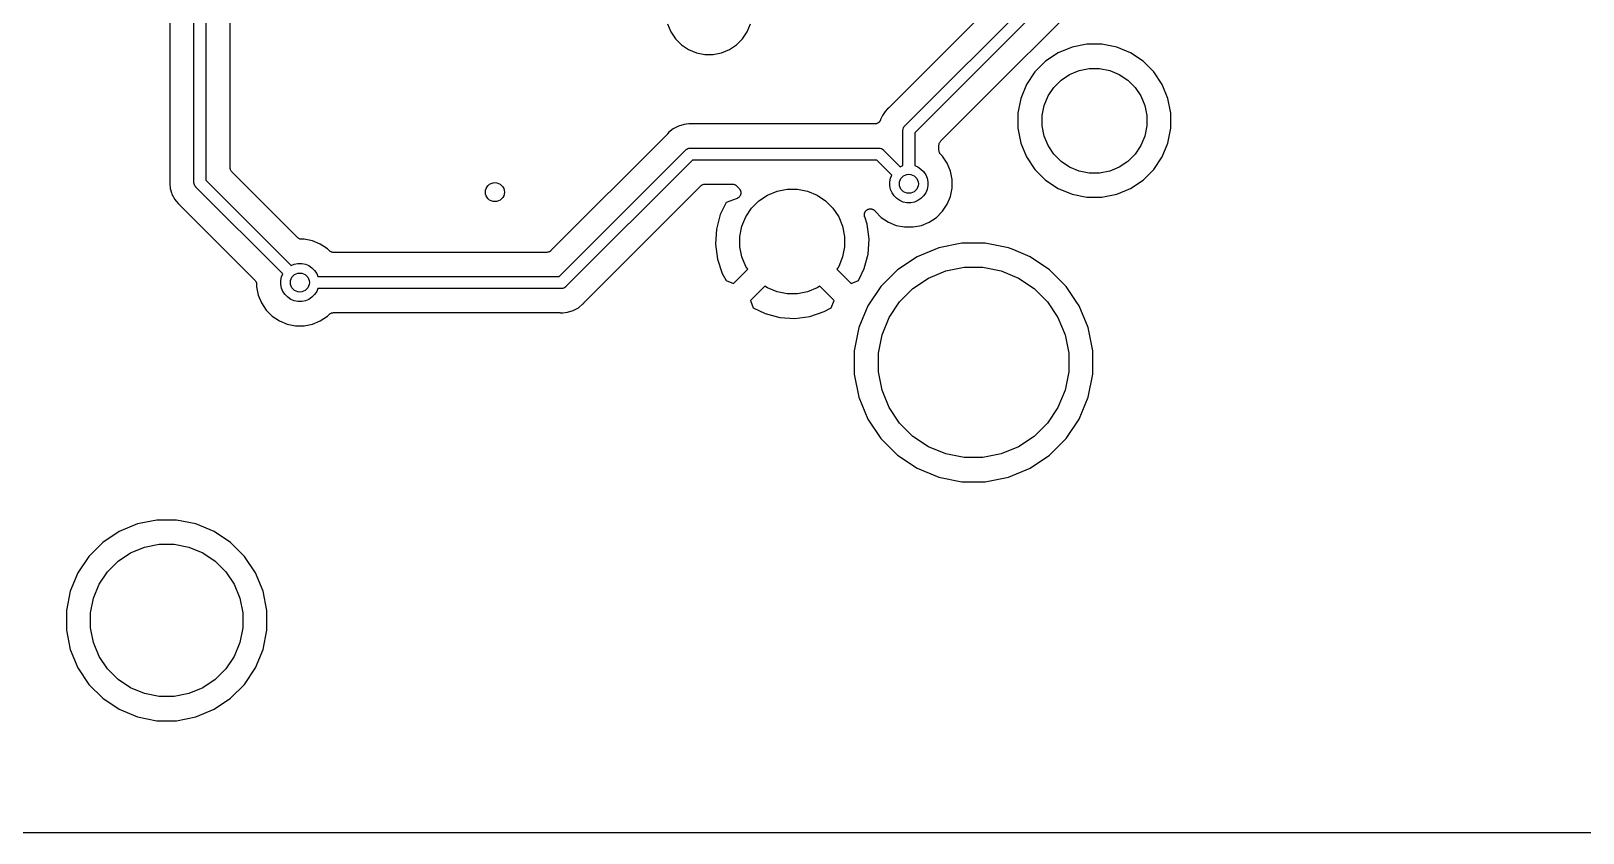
# Model space of a CAD drawing. Extents: x 2.11 to 6.2, y -3.7 to -2.09.
# Drawn here: x 4.258 to 5.542, y -3.699 to -3.036 of the extents above; entities that cross this region are included whole.
import ezdxf

# ---------------------------------------------------------------- set-up
doc = ezdxf.new("R2010")
doc.units = 0
doc.header["$MEASUREMENT"] = 0
doc.layers.add('BLACK', color=7, linetype='CONTINUOUS')

msp = doc.modelspace()

# ---------------------------------------------------------------- linework, layer by layer
at = {"layer": 'BLACK', "linetype": 'CONTINUOUS'}
for p, q in [((4.39272, -3.16118), (4.39272, -2.71579)), ((4.40256, -2.71579), (4.40256, -3.15938)), ((4.37272, -2.72849), (4.37272, -3.15995)), ((4.42256, -3.14902), (4.42256, -2.72849)), ((5.12873, -2.93839), (4.96767, -3.09945)), ((4.98094, -3.11446), (5.1502, -2.94521)), ((5.15843, -2.95089), (4.98917, -3.12015)), ((5.03763, -3.09997), (5.1717, -2.96591)), ((4.78452, -3.03011), (4.78722, -3.03662)), ((4.85058, -3.03662), (4.85327, -3.03011)), ((4.78722, -3.03662), (4.79113, -3.04247)), ((4.79113, -3.04247), (4.79611, -3.04745)), ((4.84169, -3.04745), (4.84666, -3.04247)), ((4.84666, -3.04247), (4.85058, -3.03662)), ((4.79611, -3.04745), (4.80196, -3.05136)), ((4.80196, -3.05136), (4.80847, -3.05406)), ((4.80847, -3.05406), (4.81538, -3.05543)), ((4.81538, -3.05543), (4.82242, -3.05543)), ((4.82242, -3.05543), (4.82932, -3.05406)), ((4.82932, -3.05406), (4.83583, -3.05136)), ((4.83583, -3.05136), (4.84169, -3.04745)), ((5.10781, -3.05413), (5.09744, -3.06106)), ((5.11933, -3.04936), (5.10781, -3.05413)), ((5.13156, -3.04693), (5.11933, -3.04936)), ((5.14403, -3.04693), (5.13156, -3.04693)), ((5.15626, -3.04936), (5.14403, -3.04693)), ((5.16778, -3.05413), (5.15626, -3.04936)), ((5.17815, -3.06106), (5.16778, -3.05413)), ((5.09744, -3.06106), (5.08862, -3.06988)), ((5.11728, -3.07186), (5.12516, -3.06859)), ((5.12516, -3.06859), (5.13353, -3.06693)), ((5.13353, -3.06693), (5.14206, -3.06693)), ((5.14206, -3.06693), (5.15043, -3.06859)), ((5.15043, -3.06859), (5.15831, -3.07186)), ((5.18697, -3.06988), (5.17815, -3.06106)), ((5.08169, -3.08025), (5.07692, -3.09177)), ((5.08862, -3.06988), (5.08169, -3.08025)), ((5.10416, -3.08263), (5.11019, -3.0766)), ((5.11019, -3.0766), (5.11728, -3.07186)), ((5.15831, -3.07186), (5.1654, -3.0766)), ((5.1654, -3.0766), (5.17143, -3.08263)), ((5.1939, -3.08025), (5.18697, -3.06988)), ((5.19867, -3.09177), (5.1939, -3.08025)), ((5.07692, -3.09177), (5.07449, -3.104)), ((5.09615, -3.0976), (5.09942, -3.08972)), ((5.09942, -3.08972), (5.10416, -3.08263)), ((5.17143, -3.08263), (5.17617, -3.08972)), ((5.17617, -3.08972), (5.17944, -3.0976)), ((5.2011, -3.104), (5.19867, -3.09177)), ((4.96254, -3.10587), (4.96112, -3.10853)), ((4.96343, -3.1042), (4.96254, -3.10587)), ((4.96254, -3.10587), (4.96254, -3.10587)), ((4.96469, -3.10267), (4.96343, -3.1042)), ((4.96654, -3.1004), (4.96469, -3.10267)), ((4.96469, -3.10267), (4.96469, -3.10267)), ((4.96731, -3.09978), (4.96654, -3.1004)), ((4.96745, -3.09963), (4.96731, -3.09978)), ((4.96762, -3.0995), (4.96745, -3.09963)), ((4.96767, -3.09945), (4.96762, -3.0995)), ((5.01064, -3.12697), (5.03763, -3.09997)), ((5.03763, -3.09997), (5.03763, -3.09997)), ((5.07449, -3.104), (5.07449, -3.11647)), ((5.09449, -3.10597), (5.09615, -3.0976)), ((5.09449, -3.1145), (5.09449, -3.10597)), ((5.17944, -3.0976), (5.1811, -3.10597)), ((5.1811, -3.10597), (5.1811, -3.1145)), ((5.2011, -3.11647), (5.2011, -3.104)), ((4.78544, -3.12009), (4.78482, -3.12085)), ((4.78924, -3.11697), (4.78544, -3.12009)), ((4.79357, -3.11466), (4.78924, -3.11697)), ((4.79826, -3.11323), (4.79357, -3.11466)), ((4.80217, -3.11285), (4.79826, -3.11323)), ((4.80315, -3.11275), (4.80217, -3.11285)), ((4.80413, -3.11285), (4.80315, -3.11275)), ((4.80434, -3.11285), (4.80413, -3.11285)), ((4.80455, -3.11287), (4.80434, -3.11285)), ((4.80462, -3.11287), (4.80455, -3.11287)), ((4.95609, -3.11287), (4.80462, -3.11287)), ((4.95631, -3.11285), (4.95609, -3.11287)), ((4.95654, -3.11285), (4.95631, -3.11285)), ((4.9568, -3.1128), (4.95654, -3.11285)), ((4.95706, -3.11278), (4.9568, -3.1128)), ((4.95727, -3.11271), (4.95706, -3.11278)), ((4.95749, -3.11267), (4.95727, -3.11271)), ((4.95774, -3.11257), (4.95749, -3.11267)), ((4.95799, -3.1125), (4.95774, -3.11257)), ((4.95819, -3.11239), (4.95799, -3.1125)), ((4.9584, -3.11231), (4.95819, -3.11239)), ((4.95862, -3.11216), (4.9584, -3.11231)), ((4.95886, -3.11204), (4.95862, -3.11216)), ((4.95903, -3.1119), (4.95886, -3.11204)), ((4.95922, -3.11177), (4.95903, -3.1119)), ((4.95941, -3.11159), (4.95922, -3.11177)), ((4.95961, -3.11142), (4.95941, -3.11159)), ((4.95976, -3.11125), (4.95961, -3.11142)), ((4.95992, -3.11109), (4.95976, -3.11125)), ((4.96007, -3.11087), (4.95992, -3.11109)), ((4.96023, -3.11067), (4.96007, -3.11087)), ((4.96034, -3.11047), (4.96023, -3.11067)), ((4.96047, -3.11029), (4.96034, -3.11047)), ((4.96057, -3.11004), (4.96047, -3.11029)), ((4.9607, -3.10981), (4.96057, -3.11004)), ((4.96076, -3.1096), (4.9607, -3.10981)), ((4.96085, -3.10939), (4.96076, -3.1096)), ((4.96087, -3.10933), (4.96085, -3.10939)), ((4.96112, -3.10853), (4.96087, -3.10933)), ((4.97931, -3.11811), (4.97933, -3.11787)), ((4.97933, -3.11835), (4.97931, -3.11811)), ((4.97933, -3.11787), (4.9794, -3.11715)), ((4.97933, -3.11787), (4.97933, -3.11787)), ((4.97933, -3.14739), (4.97933, -3.11835)), ((4.9794, -3.11715), (4.97968, -3.11622)), ((4.97968, -3.11622), (4.98014, -3.11536)), ((4.98014, -3.11536), (4.98076, -3.11461)), ((4.98076, -3.11461), (4.98094, -3.11446)), ((4.98917, -3.12015), (4.98917, -3.14739)), ((5.07449, -3.11647), (5.07692, -3.1287)), ((5.09615, -3.12287), (5.09449, -3.1145)), ((5.1811, -3.1145), (5.17944, -3.12287)), ((5.19867, -3.1287), (5.2011, -3.11647)), ((4.78449, -3.12121), (4.68799, -3.21771)), ((4.78462, -3.12105), (4.78449, -3.12121)), ((4.78477, -3.1209), (4.78462, -3.12105)), ((4.78482, -3.12085), (4.78477, -3.1209)), ((4.8004, -3.13368), (4.80126, -3.13323)), ((4.80126, -3.13323), (4.80218, -3.13295)), ((4.80218, -3.13295), (4.80291, -3.13287)), ((4.80291, -3.13287), (4.80315, -3.13285)), ((4.80291, -3.13287), (4.80291, -3.13287)), ((4.80315, -3.13285), (4.80339, -3.13287)), ((4.80339, -3.13287), (4.9594, -3.13287)), ((4.9594, -3.13287), (4.95965, -3.13285)), ((4.95965, -3.13285), (4.95989, -3.13287)), ((4.95989, -3.13287), (4.95989, -3.13287)), ((4.95989, -3.13287), (4.96061, -3.13295)), ((4.96061, -3.13295), (4.96154, -3.13323)), ((4.96154, -3.13323), (4.96239, -3.13368)), ((5.00917, -3.13043), (5.00923, -3.12997)), ((5.00917, -3.13049), (5.00917, -3.13043)), ((5.00917, -3.1305), (5.00917, -3.13049)), ((5.00917, -3.13049), (5.00917, -3.13049)), ((5.00917, -3.13049), (5.00917, -3.13049)), ((5.00917, -3.1347), (5.00917, -3.1305)), ((5.00923, -3.12997), (5.00927, -3.12952)), ((5.00927, -3.12952), (5.00928, -3.12949)), ((5.00928, -3.12946), (5.00942, -3.12902)), ((5.00928, -3.12949), (5.00928, -3.12946)), ((5.00942, -3.12902), (5.00956, -3.12858)), ((5.00956, -3.12858), (5.00957, -3.12856)), ((5.00957, -3.12856), (5.00958, -3.12853)), ((5.00958, -3.12853), (5.0098, -3.12813)), ((5.0098, -3.12813), (5.01002, -3.12772)), ((5.01002, -3.12772), (5.01004, -3.1277)), ((5.01004, -3.1277), (5.01005, -3.12768)), ((5.01005, -3.12768), (5.01034, -3.12733)), ((5.01034, -3.12733), (5.01064, -3.12697)), ((5.07692, -3.1287), (5.08169, -3.14022)), ((5.09942, -3.13075), (5.09615, -3.12287)), ((5.10416, -3.13784), (5.09942, -3.13075)), ((5.17617, -3.13075), (5.17143, -3.13784)), ((5.17944, -3.12287), (5.17617, -3.13075)), ((5.1939, -3.14022), (5.19867, -3.1287)), ((4.69481, -3.23917), (4.7995, -3.13449)), ((4.80519, -3.14272), (4.7005, -3.2474)), ((4.7995, -3.13449), (4.79965, -3.1343)), ((4.79965, -3.1343), (4.79984, -3.13414)), ((4.79984, -3.13414), (4.8004, -3.13368)), ((4.79984, -3.13414), (4.79984, -3.13414)), ((4.95761, -3.14272), (4.80519, -3.14272)), ((4.97016, -3.15527), (4.95761, -3.14272)), ((4.96239, -3.13368), (4.96314, -3.1343)), ((4.96314, -3.1343), (4.9633, -3.13449)), ((4.9633, -3.13449), (4.97712, -3.14831)), ((5.00922, -3.13516), (5.00917, -3.1347)), ((5.00926, -3.13562), (5.00922, -3.13516)), ((5.00927, -3.13564), (5.00926, -3.13562)), ((5.00927, -3.13567), (5.00927, -3.13564)), ((5.0094, -3.13611), (5.00927, -3.13567)), ((5.00953, -3.13655), (5.0094, -3.13611)), ((5.00954, -3.13658), (5.00953, -3.13655)), ((5.00955, -3.1366), (5.00954, -3.13658)), ((5.00977, -3.13701), (5.00955, -3.1366)), ((5.00998, -3.13742), (5.00977, -3.13701)), ((5.01, -3.13744), (5.00998, -3.13742)), ((5.01001, -3.13746), (5.01, -3.13744)), ((5.0103, -3.13782), (5.01001, -3.13746)), ((5.01059, -3.13818), (5.0103, -3.13782)), ((5.01062, -3.13822), (5.01059, -3.13818)), ((5.01063, -3.13822), (5.01062, -3.13822)), ((5.01064, -3.13823), (5.01063, -3.13822)), ((5.01063, -3.13822), (5.01063, -3.13822)), ((5.01202, -3.13961), (5.01064, -3.13823)), ((5.01593, -3.14547), (5.01202, -3.13961)), ((5.01863, -3.15197), (5.01593, -3.14547)), ((5.08169, -3.14022), (5.08862, -3.15059)), ((5.11019, -3.14387), (5.10416, -3.13784)), ((5.11728, -3.14861), (5.11019, -3.14387)), ((5.1654, -3.14387), (5.15831, -3.14861)), ((5.17143, -3.13784), (5.1654, -3.14387)), ((5.18697, -3.15059), (5.1939, -3.14022)), ((4.4226, -3.14948), (4.42256, -3.14902)), ((4.42264, -3.14994), (4.4226, -3.14948)), ((4.42265, -3.14997), (4.42264, -3.14994)), ((4.42265, -3.14999), (4.42265, -3.14997)), ((4.42279, -3.15044), (4.42265, -3.14999)), ((4.42292, -3.15088), (4.42279, -3.15044)), ((4.42293, -3.1509), (4.42292, -3.15088)), ((4.42294, -3.15093), (4.42293, -3.1509)), ((4.42315, -3.15134), (4.42294, -3.15093)), ((4.42337, -3.15175), (4.42315, -3.15134)), ((4.42338, -3.15177), (4.42337, -3.15175)), ((4.42339, -3.15179), (4.42338, -3.15177)), ((4.42369, -3.15215), (4.42339, -3.15179)), ((4.42397, -3.15251), (4.42369, -3.15215)), ((4.42401, -3.15255), (4.42397, -3.15251)), ((4.42402, -3.15256), (4.42401, -3.15255)), ((4.42401, -3.15255), (4.42401, -3.15255)), ((4.42401, -3.15255), (4.42401, -3.15255)), ((4.47835, -3.20688), (4.42402, -3.15256)), ((4.9685, -3.16085), (4.96911, -3.15781)), ((4.96911, -3.15781), (4.97016, -3.15527)), ((4.97712, -3.14831), (4.97933, -3.14739)), ((4.98917, -3.14739), (4.99171, -3.14845)), ((4.99171, -3.14845), (4.99429, -3.15017)), ((4.99429, -3.15017), (4.99648, -3.15236)), ((4.99648, -3.15236), (4.99821, -3.15494)), ((4.99821, -3.15494), (4.99939, -3.15781)), ((4.99939, -3.15781), (5, -3.16085)), ((5.02, -3.15888), (5.01863, -3.15197)), ((5.02, -3.16592), (5.02, -3.15888)), ((5.08862, -3.15059), (5.09744, -3.15941)), ((5.12516, -3.15188), (5.11728, -3.14861)), ((5.13353, -3.15354), (5.12516, -3.15188)), ((5.14206, -3.15354), (5.13353, -3.15354)), ((5.15043, -3.15188), (5.14206, -3.15354)), ((5.15831, -3.14861), (5.15043, -3.15188)), ((5.17837, -3.15919), (5.18697, -3.15059)), ((4.37269, -3.16044), (4.3726, -3.16142)), ((4.3726, -3.16142), (4.37269, -3.1624)), ((4.37272, -3.16002), (4.37269, -3.16023)), ((4.37269, -3.16023), (4.37269, -3.16044)), ((4.37269, -3.1624), (4.37269, -3.1624)), ((4.37269, -3.1624), (4.37308, -3.1663)), ((4.37272, -3.15995), (4.37272, -3.16002)), ((4.37308, -3.1663), (4.3742, -3.17)), ((4.3742, -3.17), (4.3742, -3.17)), ((4.3742, -3.17), (4.3745, -3.171)), ((4.3745, -3.171), (4.37682, -3.17533)), ((4.39269, -3.16142), (4.39272, -3.16118)), ((4.39272, -3.16166), (4.39269, -3.16142)), ((4.39279, -3.16238), (4.39272, -3.16166)), ((4.39272, -3.16166), (4.39272, -3.16166)), ((4.39307, -3.16331), (4.39279, -3.16238)), ((4.39353, -3.16416), (4.39307, -3.16331)), ((4.39414, -3.16491), (4.39353, -3.16416)), ((4.39433, -3.16507), (4.39414, -3.16491)), ((4.46622, -3.23696), (4.39433, -3.16507)), ((4.40256, -3.15938), (4.47318, -3.23)), ((4.72198, -3.25421), (4.81201, -3.16418)), ((4.81201, -3.16418), (4.81202, -3.16417)), ((4.81202, -3.16417), (4.81206, -3.16413)), ((4.81202, -3.16417), (4.81202, -3.16417)), ((4.81202, -3.16417), (4.81202, -3.16417)), ((4.81206, -3.16413), (4.81242, -3.16384)), ((4.81242, -3.16384), (4.81278, -3.16355)), ((4.81278, -3.16355), (4.8128, -3.16354)), ((4.8128, -3.16354), (4.81282, -3.16352)), ((4.81282, -3.16352), (4.81323, -3.16331)), ((4.81323, -3.16331), (4.81364, -3.16309)), ((4.81364, -3.16309), (4.81366, -3.16309)), ((4.81366, -3.16309), (4.81369, -3.16307)), ((4.81369, -3.16307), (4.81413, -3.16294)), ((4.81413, -3.16294), (4.81457, -3.16281)), ((4.81457, -3.16281), (4.8146, -3.16281)), ((4.8146, -3.16281), (4.81462, -3.1628)), ((4.81462, -3.1628), (4.81508, -3.16276)), ((4.81508, -3.16276), (4.81554, -3.16272)), ((4.81554, -3.16272), (4.8382, -3.16272)), ((4.8382, -3.16272), (4.83822, -3.16272)), ((4.83822, -3.16272), (4.83822, -3.16272)), ((4.83822, -3.16272), (4.83822, -3.16272)), ((4.83822, -3.16272), (4.83827, -3.16272)), ((4.83827, -3.16272), (4.83873, -3.16277)), ((4.83873, -3.16277), (4.83919, -3.16282)), ((4.83919, -3.16282), (4.83922, -3.16282)), ((4.83922, -3.16282), (4.83924, -3.16283)), ((4.83924, -3.16283), (4.83969, -3.16297)), ((4.83969, -3.16297), (4.84013, -3.1631)), ((4.84013, -3.1631), (4.84015, -3.16311)), ((4.84015, -3.16311), (4.84017, -3.16312)), ((4.84017, -3.16312), (4.84058, -3.16334)), ((4.84058, -3.16334), (4.84099, -3.16356)), ((4.84099, -3.16356), (4.84101, -3.16358)), ((4.84101, -3.16358), (4.84103, -3.16359)), ((4.84103, -3.16359), (4.84138, -3.16389)), ((4.84138, -3.16389), (4.84174, -3.16418)), ((4.84174, -3.16418), (4.84382, -3.16626)), ((4.84382, -3.16626), (4.84387, -3.16631)), ((4.84387, -3.16631), (4.84389, -3.16634)), ((4.84389, -3.16634), (4.84392, -3.16636)), ((4.84392, -3.16636), (4.8442, -3.16672)), ((4.8442, -3.16672), (4.84448, -3.16708)), ((4.84448, -3.16708), (4.8445, -3.16711)), ((4.8445, -3.16711), (4.84452, -3.16713)), ((4.84452, -3.16713), (4.84472, -3.16754)), ((4.84486, -3.17181), (4.84464, -3.17221)), ((4.84472, -3.16754), (4.84493, -3.16794)), ((4.84487, -3.17178), (4.84486, -3.17181)), ((4.84489, -3.17175), (4.84487, -3.17178)), ((4.84502, -3.17132), (4.84489, -3.17175)), ((4.84493, -3.16794), (4.84494, -3.16797)), ((4.84494, -3.16797), (4.84495, -3.168)), ((4.84495, -3.168), (4.84507, -3.16844)), ((4.84517, -3.17089), (4.84502, -3.17132)), ((4.84507, -3.16844), (4.8452, -3.16888)), ((4.84518, -3.17082), (4.84517, -3.17085)), ((4.84517, -3.17085), (4.84517, -3.17089)), ((4.84523, -3.17037), (4.84518, -3.17082)), ((4.8452, -3.16888), (4.8452, -3.16891)), ((4.8452, -3.16891), (4.84521, -3.16894)), ((4.84521, -3.16894), (4.84525, -3.1694)), ((4.84529, -3.16992), (4.84523, -3.17037)), ((4.84525, -3.1694), (4.84529, -3.16985)), ((4.84529, -3.16985), (4.84528, -3.16988)), ((4.84528, -3.16988), (4.84529, -3.16992)), ((4.86019, -3.1766), (4.86728, -3.17186)), ((4.86728, -3.17186), (4.87516, -3.16859)), ((4.87516, -3.16859), (4.88353, -3.16693)), ((4.88353, -3.16693), (4.89206, -3.16693)), ((4.89206, -3.16693), (4.90043, -3.16859)), ((4.90043, -3.16859), (4.90831, -3.17186)), ((4.90831, -3.17186), (4.9154, -3.1766)), ((4.9685, -3.16395), (4.9685, -3.16085)), ((4.96911, -3.167), (4.9685, -3.16395)), ((4.9703, -3.16986), (4.96911, -3.167)), ((4.97202, -3.17244), (4.9703, -3.16986)), ((4.99821, -3.16986), (4.99648, -3.17244)), ((4.99939, -3.167), (4.99821, -3.16986)), ((5, -3.16395), (4.99939, -3.167)), ((5, -3.16085), (5, -3.16395)), ((5.01863, -3.17283), (5.02, -3.16592)), ((5.09744, -3.15941), (5.10781, -3.16634)), ((5.10781, -3.16634), (5.11933, -3.17111)), ((5.11933, -3.17111), (5.13156, -3.17354)), ((5.14403, -3.17354), (5.15626, -3.17111)), ((5.15626, -3.17111), (5.16778, -3.16634)), ((5.16778, -3.16634), (5.17815, -3.15941)), ((5.17815, -3.15941), (5.17837, -3.15919)), ((5.17837, -3.15919), (5.17837, -3.15919)), ((4.37682, -3.17533), (4.37807, -3.17686)), ((4.37807, -3.17686), (4.37807, -3.17686)), ((4.37807, -3.17686), (4.37993, -3.17912)), ((4.37993, -3.17912), (4.38069, -3.17975)), ((4.38069, -3.17975), (4.38075, -3.17979)), ((4.38075, -3.17979), (4.38089, -3.17995)), ((4.38089, -3.17995), (4.38106, -3.18008)), ((4.38106, -3.18008), (4.4431, -3.24213)), ((4.83311, -3.17799), (4.82824, -3.18788)), ((4.84211, -3.17445), (4.83311, -3.17799)), ((4.84214, -3.17444), (4.84211, -3.17445)), ((4.84218, -3.17443), (4.84214, -3.17444)), ((4.84258, -3.17422), (4.84218, -3.17443)), ((4.84298, -3.17401), (4.84258, -3.17422)), ((4.84301, -3.17399), (4.84298, -3.17401)), ((4.84304, -3.17397), (4.84301, -3.17399)), ((4.84339, -3.17369), (4.84304, -3.17397)), ((4.84375, -3.17341), (4.84339, -3.17369)), ((4.84377, -3.17338), (4.84375, -3.17341)), ((4.8438, -3.17336), (4.84377, -3.17338)), ((4.84409, -3.17301), (4.8438, -3.17336)), ((4.84438, -3.17266), (4.84409, -3.17301)), ((4.8444, -3.17263), (4.84438, -3.17266)), ((4.84442, -3.17261), (4.8444, -3.17263)), ((4.84464, -3.17221), (4.84442, -3.17261)), ((4.84942, -3.18972), (4.85416, -3.18263)), ((4.85416, -3.18263), (4.86019, -3.1766)), ((4.9154, -3.1766), (4.92143, -3.18263)), ((4.92143, -3.18263), (4.92617, -3.18972)), ((4.9487, -3.18479), (4.94891, -3.18454)), ((4.94891, -3.18454), (4.94904, -3.18444)), ((4.94904, -3.18444), (4.94915, -3.18432)), ((4.94915, -3.18432), (4.94941, -3.18413)), ((4.94941, -3.18413), (4.94967, -3.18392)), ((4.94967, -3.18392), (4.94981, -3.18385)), ((4.94981, -3.18385), (4.94995, -3.18375)), ((4.94995, -3.18375), (4.95024, -3.18362)), ((4.95024, -3.18362), (4.95053, -3.18347)), ((4.95053, -3.18347), (4.95069, -3.18342)), ((4.95069, -3.18342), (4.95084, -3.18336)), ((4.95084, -3.18336), (4.95116, -3.18328)), ((4.95116, -3.18328), (4.95147, -3.18319)), ((4.95147, -3.18319), (4.95163, -3.18318)), ((4.95163, -3.18318), (4.95179, -3.18314)), ((4.95179, -3.18314), (4.95211, -3.18313)), ((4.95211, -3.18313), (4.95244, -3.1831)), ((4.95244, -3.1831), (4.9526, -3.18312)), ((4.9526, -3.18312), (4.95277, -3.18311)), ((4.95277, -3.18311), (4.95309, -3.18317)), ((4.95309, -3.18317), (4.95341, -3.1832)), ((4.95341, -3.1832), (4.95357, -3.18325)), ((4.95357, -3.18325), (4.95373, -3.18328)), ((4.95373, -3.18328), (4.95403, -3.18339)), ((4.95403, -3.18339), (4.95434, -3.18349)), ((4.95434, -3.18349), (4.95449, -3.18356)), ((4.95449, -3.18356), (4.95464, -3.18362)), ((4.95464, -3.18362), (4.95492, -3.18379)), ((4.95492, -3.18379), (4.9552, -3.18395)), ((4.9552, -3.18395), (4.95533, -3.18405)), ((4.95533, -3.18405), (4.95547, -3.18414)), ((4.95547, -3.18414), (4.9557, -3.18436)), ((4.9557, -3.18436), (4.95595, -3.18457)), ((4.95595, -3.18457), (4.95606, -3.1847)), ((4.95606, -3.1847), (4.95618, -3.18481)), ((4.97421, -3.17463), (4.97202, -3.17244)), ((4.97679, -3.17636), (4.97421, -3.17463)), ((4.97966, -3.17754), (4.97679, -3.17636)), ((4.9827, -3.17815), (4.97966, -3.17754)), ((4.9858, -3.17815), (4.9827, -3.17815)), ((4.98885, -3.17754), (4.9858, -3.17815)), ((4.99171, -3.17636), (4.98885, -3.17754)), ((4.99429, -3.17463), (4.99171, -3.17636)), ((4.99648, -3.17244), (4.99429, -3.17463)), ((5.01202, -3.18519), (5.01593, -3.17933)), ((5.01593, -3.17933), (5.01863, -3.17283)), ((5.13156, -3.17354), (5.14403, -3.17354)), ((4.82824, -3.18788), (4.82502, -3.19993)), ((4.84615, -3.1976), (4.84942, -3.18972)), ((4.92617, -3.18972), (4.92944, -3.1976)), ((4.94742, -3.18804), (4.94743, -3.18788)), ((4.94744, -3.18837), (4.94742, -3.18804)), ((4.94743, -3.18772), (4.94749, -3.1874)), ((4.94743, -3.18788), (4.94743, -3.18772)), ((4.94745, -3.18869), (4.94744, -3.18837)), ((4.94749, -3.18885), (4.94745, -3.18869)), ((4.94749, -3.1874), (4.94752, -3.18707)), ((4.9475, -3.18902), (4.94749, -3.18885)), ((4.94759, -3.18933), (4.9475, -3.18902)), ((4.94752, -3.18707), (4.94757, -3.18692)), ((4.94757, -3.18692), (4.9476, -3.18676)), ((4.94766, -3.18965), (4.94759, -3.18933)), ((4.9476, -3.18676), (4.94772, -3.18645)), ((4.94768, -3.18971), (4.94766, -3.18965)), ((4.94973, -3.19573), (4.94768, -3.18971)), ((4.94772, -3.18645), (4.94782, -3.18614)), ((4.94782, -3.18614), (4.94789, -3.186)), ((4.94789, -3.186), (4.94795, -3.18585)), ((4.94795, -3.18585), (4.94813, -3.18557)), ((4.94813, -3.18557), (4.94828, -3.18529)), ((4.94828, -3.18529), (4.94839, -3.18516)), ((4.94839, -3.18516), (4.94848, -3.18502)), ((4.94848, -3.18502), (4.9487, -3.18479)), ((4.95137, -3.2081), (4.94973, -3.19573)), ((4.95618, -3.18481), (4.95637, -3.18507)), ((4.95637, -3.18507), (4.95637, -3.18508)), ((4.95637, -3.18508), (4.96146, -3.19017)), ((4.96146, -3.19017), (4.96732, -3.19408)), ((4.96732, -3.19408), (4.97382, -3.19678)), ((4.97382, -3.19678), (4.98073, -3.19815)), ((4.98777, -3.19815), (4.99468, -3.19678)), ((4.99468, -3.19678), (5.00118, -3.19408)), ((5.00118, -3.19408), (5.00704, -3.19017)), ((5.00704, -3.19017), (5.01202, -3.18519)), ((4.4787, -3.20718), (4.47835, -3.20688)), ((4.47906, -3.20747), (4.4787, -3.20718)), ((4.47908, -3.20748), (4.47906, -3.20747)), ((4.4791, -3.2075), (4.47908, -3.20748)), ((4.47951, -3.20772), (4.4791, -3.2075)), ((4.47991, -3.20794), (4.47951, -3.20772)), ((4.47994, -3.20795), (4.47991, -3.20794)), ((4.47996, -3.20796), (4.47994, -3.20795)), ((4.4804, -3.2081), (4.47996, -3.20796)), ((4.48084, -3.20824), (4.4804, -3.2081)), ((4.48087, -3.20824), (4.48084, -3.20824)), ((4.48089, -3.20825), (4.48087, -3.20824)), ((4.48135, -3.20829), (4.48089, -3.20825)), ((4.48181, -3.20835), (4.48135, -3.20829)), ((4.48186, -3.20835), (4.48181, -3.20835)), ((4.48187, -3.20835), (4.48186, -3.20835)), ((4.48186, -3.20835), (4.48186, -3.20835)), ((4.48188, -3.20835), (4.48187, -3.20835)), ((4.48384, -3.20835), (4.48188, -3.20835)), ((4.49074, -3.20972), (4.48384, -3.20835)), ((4.49725, -3.21241), (4.49074, -3.20972)), ((4.82502, -3.19993), (4.82422, -3.21238)), ((4.84449, -3.20597), (4.84615, -3.1976)), ((4.84449, -3.2145), (4.84449, -3.20597)), ((4.92944, -3.1976), (4.9311, -3.20597)), ((4.9311, -3.20597), (4.9311, -3.2145)), ((4.95057, -3.22054), (4.95137, -3.2081)), ((4.98073, -3.19815), (4.98777, -3.19815)), ((4.5031, -3.21633), (4.49725, -3.21241)), ((4.50448, -3.21771), (4.5031, -3.21633)), ((4.50484, -3.218), (4.50448, -3.21771)), ((4.5052, -3.2183), (4.50484, -3.218)), ((4.50522, -3.21831), (4.5052, -3.2183)), ((4.50524, -3.21833), (4.50522, -3.21831)), ((4.50564, -3.21855), (4.50524, -3.21833)), ((4.50605, -3.21877), (4.50564, -3.21855)), ((4.50608, -3.21878), (4.50605, -3.21877)), ((4.5061, -3.21879), (4.50608, -3.21878)), ((4.50654, -3.21892), (4.5061, -3.21879)), ((4.50698, -3.21906), (4.50654, -3.21892)), ((4.50701, -3.21907), (4.50698, -3.21906)), ((4.50703, -3.21907), (4.50701, -3.21907)), ((4.50749, -3.21912), (4.50703, -3.21907)), ((4.50795, -3.21917), (4.50749, -3.21912)), ((4.508, -3.21917), (4.50795, -3.21917)), ((4.50802, -3.21917), (4.508, -3.21917)), ((4.508, -3.21917), (4.508, -3.21917)), ((4.508, -3.21917), (4.508, -3.21917)), ((4.68446, -3.21917), (4.50802, -3.21917)), ((4.68492, -3.21913), (4.68446, -3.21917)), ((4.68538, -3.21909), (4.68492, -3.21913)), ((4.6854, -3.21908), (4.68538, -3.21909)), ((4.68543, -3.21908), (4.6854, -3.21908)), ((4.68587, -3.21894), (4.68543, -3.21908)), ((4.68631, -3.21882), (4.68587, -3.21894)), ((4.68634, -3.2188), (4.68631, -3.21882)), ((4.68636, -3.2188), (4.68634, -3.2188)), ((4.68677, -3.21858), (4.68636, -3.2188)), ((4.68718, -3.21837), (4.68677, -3.21858)), ((4.6872, -3.21835), (4.68718, -3.21837)), ((4.68722, -3.21834), (4.6872, -3.21835)), ((4.68758, -3.21805), (4.68722, -3.21834)), ((4.68794, -3.21776), (4.68758, -3.21805)), ((4.68798, -3.21772), (4.68794, -3.21776)), ((4.68799, -3.21771), (4.68798, -3.21772)), ((4.68798, -3.21772), (4.68798, -3.21772)), ((4.68798, -3.21772), (4.68798, -3.21772)), ((4.82422, -3.21238), (4.82586, -3.22474)), ((4.84615, -3.22287), (4.84449, -3.2145)), ((4.84942, -3.23075), (4.84615, -3.22287)), ((4.92944, -3.22287), (4.92617, -3.23075)), ((4.9311, -3.2145), (4.92944, -3.22287)), ((4.94735, -3.23259), (4.95057, -3.22054)), ((4.99102, -3.22273), (4.97485, -3.23354)), ((5.00899, -3.21529), (4.99102, -3.22273)), ((5.02807, -3.2115), (5.00899, -3.21529)), ((5.04752, -3.2115), (5.02807, -3.2115)), ((5.0666, -3.21529), (5.04752, -3.2115)), ((5.07112, -3.21716), (5.0666, -3.21529)), ((5.08457, -3.22273), (5.07112, -3.21716)), ((5.07112, -3.21716), (5.07112, -3.21716)), ((5.10074, -3.23354), (5.08457, -3.22273)), ((4.47318, -3.23), (4.47572, -3.22895)), ((4.47572, -3.22895), (4.47876, -3.22835)), ((4.47876, -3.22835), (4.48187, -3.22835)), ((4.48187, -3.22835), (4.48491, -3.22895)), ((4.48491, -3.22895), (4.48777, -3.23014)), ((4.48777, -3.23014), (4.49035, -3.23186)), ((4.49035, -3.23186), (4.49255, -3.23406)), ((4.49255, -3.23406), (4.49427, -3.23663)), ((4.82586, -3.22474), (4.8299, -3.23662)), ((4.83907, -3.24482), (4.85091, -3.23298)), ((4.85091, -3.23298), (4.84942, -3.23075)), ((4.92617, -3.23075), (4.92468, -3.23298)), ((4.92468, -3.23298), (4.93652, -3.24482)), ((4.94248, -3.24248), (4.94735, -3.23259)), ((4.97485, -3.23354), (4.9611, -3.24729)), ((5.0005, -3.24046), (5.01483, -3.23452)), ((5.01483, -3.23452), (5.03004, -3.2315)), ((5.03004, -3.2315), (5.04555, -3.2315)), ((5.04555, -3.2315), (5.06076, -3.23452)), ((5.06076, -3.23452), (5.07509, -3.24046)), ((5.11449, -3.24729), (5.10074, -3.23354)), ((4.4431, -3.24213), (4.44311, -3.24214)), ((4.44311, -3.24214), (4.44311, -3.24214)), ((4.44311, -3.24214), (4.44312, -3.24214)), ((4.44312, -3.24214), (4.44315, -3.24218)), ((4.44315, -3.24218), (4.44344, -3.24254)), ((4.44344, -3.24254), (4.44373, -3.24289)), ((4.44373, -3.24289), (4.44374, -3.24292)), ((4.44374, -3.24292), (4.44376, -3.24294)), ((4.44376, -3.24294), (4.44397, -3.24335)), ((4.44397, -3.24335), (4.44419, -3.24376)), ((4.44419, -3.24376), (4.4442, -3.24378)), ((4.4442, -3.24378), (4.44421, -3.2438)), ((4.44421, -3.2438), (4.44434, -3.24425)), ((4.44434, -3.24425), (4.44447, -3.24469)), ((4.44447, -3.24469), (4.44447, -3.24472)), ((4.44447, -3.24472), (4.44448, -3.24474)), ((4.44448, -3.24474), (4.44452, -3.2452)), ((4.44452, -3.2452), (4.44457, -3.24566)), ((4.44457, -3.24566), (4.44457, -3.24762)), ((4.44457, -3.24762), (4.44594, -3.25452)), ((4.46457, -3.24254), (4.46517, -3.2395)), ((4.46457, -3.24565), (4.46457, -3.24254)), ((4.46517, -3.24869), (4.46457, -3.24565)), ((4.46517, -3.2395), (4.46622, -3.23696)), ((4.46636, -3.25155), (4.46517, -3.24869)), ((4.49427, -3.23663), (4.49532, -3.23917)), ((4.49532, -3.23917), (4.69481, -3.23917)), ((4.69782, -3.24894), (4.69709, -3.24902)), ((4.69874, -3.24866), (4.69782, -3.24894)), ((4.6996, -3.24821), (4.69874, -3.24866)), ((4.70035, -3.24759), (4.6996, -3.24821)), ((4.7005, -3.2474), (4.70035, -3.24759)), ((4.8299, -3.23662), (4.83302, -3.24245)), ((4.83302, -3.24245), (4.83907, -3.24482)), ((4.86505, -3.24712), (4.85321, -3.25896)), ((4.86728, -3.24861), (4.86505, -3.24712)), ((4.87516, -3.25188), (4.86728, -3.24861)), ((4.90831, -3.24861), (4.90043, -3.25188)), ((4.91054, -3.24712), (4.90831, -3.24861)), ((4.92238, -3.25896), (4.91054, -3.24712)), ((4.93652, -3.24482), (4.94248, -3.24248)), ((4.9611, -3.24729), (4.95029, -3.26347)), ((4.9876, -3.24907), (5.0005, -3.24046)), ((5.07509, -3.24046), (5.08799, -3.24907)), ((5.12333, -3.26052), (5.11449, -3.24729)), ((4.44594, -3.25452), (4.44864, -3.26103)), ((4.44864, -3.26103), (4.45255, -3.26688)), ((4.46808, -3.25413), (4.46636, -3.25155)), ((4.47028, -3.25633), (4.46808, -3.25413)), ((4.47286, -3.25805), (4.47028, -3.25633)), ((4.47572, -3.25924), (4.47286, -3.25805)), ((4.47876, -3.25984), (4.47572, -3.25924)), ((4.48187, -3.25984), (4.47876, -3.25984)), ((4.48491, -3.25924), (4.48187, -3.25984)), ((4.48777, -3.25805), (4.48491, -3.25924)), ((4.49035, -3.25633), (4.48777, -3.25805)), ((4.49255, -3.25413), (4.49035, -3.25633)), ((4.49427, -3.25155), (4.49255, -3.25413)), ((4.49532, -3.24902), (4.49427, -3.25155)), ((4.69661, -3.24902), (4.49532, -3.24902)), ((4.69685, -3.24904), (4.69661, -3.24902)), ((4.69709, -3.24902), (4.69685, -3.24904)), ((4.69709, -3.24902), (4.69709, -3.24902)), ((4.71456, -3.2618), (4.71518, -3.26104)), ((4.71518, -3.26104), (4.71523, -3.26099)), ((4.71523, -3.26099), (4.71538, -3.26084)), ((4.71538, -3.26084), (4.71551, -3.26068)), ((4.71551, -3.26068), (4.72198, -3.25421)), ((4.85321, -3.25896), (4.85555, -3.26493)), ((4.88353, -3.25354), (4.87516, -3.25188)), ((4.89206, -3.25354), (4.88353, -3.25354)), ((4.90043, -3.25188), (4.89206, -3.25354)), ((4.92001, -3.26502), (4.92238, -3.25896)), ((4.96802, -3.27294), (4.97663, -3.26004)), ((4.97663, -3.26004), (4.9876, -3.24907)), ((5.08799, -3.24907), (5.09896, -3.26004)), ((5.09896, -3.26004), (5.10757, -3.27294)), ((5.1253, -3.26347), (5.12333, -3.26052)), ((5.12333, -3.26052), (5.12333, -3.26052)), ((4.45255, -3.26688), (4.45753, -3.27186)), ((4.45753, -3.27186), (4.46338, -3.27577)), ((4.49725, -3.27577), (4.5031, -3.27186)), ((4.5031, -3.27186), (4.50448, -3.27048)), ((4.50448, -3.27048), (4.5045, -3.27047)), ((4.5045, -3.27047), (4.50453, -3.27043)), ((4.5045, -3.27047), (4.5045, -3.27047)), ((4.5045, -3.27047), (4.5045, -3.27047)), ((4.50453, -3.27043), (4.5049, -3.27014)), ((4.5049, -3.27014), (4.50525, -3.26985)), ((4.50525, -3.26985), (4.50528, -3.26984)), ((4.50528, -3.26984), (4.5053, -3.26982)), ((4.5053, -3.26982), (4.50571, -3.26961)), ((4.50571, -3.26961), (4.50611, -3.26939)), ((4.50611, -3.26939), (4.50614, -3.26939)), ((4.50614, -3.26939), (4.50616, -3.26937)), ((4.50616, -3.26937), (4.50661, -3.26924)), ((4.50661, -3.26924), (4.50705, -3.26911)), ((4.50705, -3.26911), (4.50708, -3.26911)), ((4.50708, -3.26911), (4.5071, -3.2691)), ((4.5071, -3.2691), (4.50756, -3.26906)), ((4.50756, -3.26906), (4.50802, -3.26902)), ((4.50802, -3.26902), (4.69538, -3.26902)), ((4.69538, -3.26902), (4.69545, -3.26902)), ((4.69545, -3.26902), (4.69566, -3.26904)), ((4.69566, -3.26904), (4.69587, -3.26904)), ((4.69587, -3.26904), (4.69685, -3.26914)), ((4.69685, -3.26914), (4.69783, -3.26904)), ((4.69783, -3.26904), (4.69784, -3.26904)), ((4.69784, -3.26904), (4.70174, -3.26866)), ((4.70174, -3.26866), (4.70643, -3.26723)), ((4.70643, -3.26723), (4.71076, -3.26492)), ((4.71076, -3.26492), (4.71456, -3.2618)), ((4.85555, -3.26493), (4.86544, -3.26979)), ((4.86544, -3.26979), (4.87749, -3.27301)), ((4.87749, -3.27301), (4.88994, -3.27381)), ((4.88994, -3.27381), (4.9023, -3.27217)), ((4.9023, -3.27217), (4.91418, -3.26813)), ((4.91418, -3.26813), (4.92001, -3.26502)), ((4.95029, -3.26347), (4.94285, -3.28143)), ((4.96208, -3.28727), (4.96802, -3.27294)), ((5.10757, -3.27294), (5.11351, -3.28727)), ((5.13274, -3.28143), (5.1253, -3.26347)), ((4.46338, -3.27577), (4.46989, -3.27847)), ((4.46989, -3.27847), (4.47679, -3.27984)), ((4.47679, -3.27984), (4.48384, -3.27984)), ((4.48384, -3.27984), (4.49074, -3.27847)), ((4.49074, -3.27847), (4.49725, -3.27577)), ((4.94285, -3.28143), (4.93906, -3.30051)), ((4.95906, -3.30248), (4.96208, -3.28727)), ((5.11351, -3.28727), (5.11654, -3.30248)), ((5.13654, -3.30051), (5.13274, -3.28143)), ((4.93906, -3.30051), (4.93906, -3.31996)), ((4.95906, -3.31799), (4.95906, -3.30248)), ((5.11654, -3.30248), (5.11654, -3.31799)), ((5.13654, -3.31996), (5.13654, -3.30051)), ((4.93906, -3.31996), (4.94285, -3.33904)), ((4.96208, -3.3332), (4.95906, -3.31799)), ((5.11654, -3.31799), (5.11351, -3.3332)), ((5.13274, -3.33904), (5.13654, -3.31996)), ((4.96802, -3.34753), (4.96208, -3.3332)), ((5.11351, -3.3332), (5.10757, -3.34753)), ((4.94285, -3.33904), (4.95029, -3.35701)), ((4.97663, -3.36043), (4.96802, -3.34753)), ((5.10757, -3.34753), (5.09896, -3.36043)), ((5.1253, -3.35701), (5.13274, -3.33904)), ((4.95029, -3.35701), (4.9611, -3.37318)), ((4.9876, -3.3714), (4.97663, -3.36043)), ((5.09896, -3.36043), (5.08799, -3.3714)), ((5.11449, -3.37318), (5.1253, -3.35701)), ((4.9611, -3.37318), (4.97485, -3.38693)), ((5.0005, -3.38001), (4.9876, -3.3714)), ((5.08799, -3.3714), (5.07509, -3.38001)), ((5.10074, -3.38693), (5.11449, -3.37318)), ((4.97485, -3.38693), (4.99102, -3.39774)), ((5.01483, -3.38595), (5.0005, -3.38001)), ((5.03004, -3.38898), (5.01483, -3.38595)), ((5.04555, -3.38898), (5.03004, -3.38898)), ((5.06076, -3.38595), (5.04555, -3.38898)), ((5.07509, -3.38001), (5.06076, -3.38595)), ((5.08457, -3.39774), (5.10074, -3.38693)), ((4.99102, -3.39774), (5.00899, -3.40518)), ((5.0666, -3.40518), (5.08457, -3.39774)), ((5.00899, -3.40518), (5.02807, -3.40898)), ((5.02807, -3.40898), (5.04752, -3.40898)), ((5.04752, -3.40898), (5.0666, -3.40518)), ((4.3619, -3.44063), (4.34587, -3.44382)), ((4.37825, -3.44063), (4.3619, -3.44063)), ((4.39429, -3.44382), (4.37825, -3.44063)), ((4.33077, -3.45008), (4.31717, -3.45916)), ((4.34587, -3.44382), (4.33077, -3.45008)), ((4.40939, -3.45008), (4.39429, -3.44382)), ((4.42298, -3.45916), (4.40939, -3.45008)), ((4.31717, -3.45916), (4.30561, -3.47072)), ((4.34024, -3.4678), (4.3517, -3.46305)), ((4.3517, -3.46305), (4.36387, -3.46063)), ((4.36387, -3.46063), (4.37628, -3.46063)), ((4.37628, -3.46063), (4.38845, -3.46305)), ((4.38845, -3.46305), (4.39992, -3.4678)), ((4.43454, -3.47072), (4.42298, -3.45916)), ((4.30561, -3.47072), (4.29653, -3.48431)), ((4.32115, -3.48347), (4.32992, -3.47469)), ((4.32992, -3.47469), (4.34024, -3.4678)), ((4.39992, -3.4678), (4.41023, -3.47469)), ((4.41023, -3.47469), (4.41901, -3.48347)), ((4.44363, -3.48431), (4.43454, -3.47072)), ((4.29653, -3.48431), (4.29028, -3.49941)), ((4.31426, -3.49378), (4.32115, -3.48347)), ((4.41901, -3.48347), (4.4259, -3.49378)), ((4.44988, -3.49941), (4.44363, -3.48431)), ((4.29028, -3.49941), (4.28709, -3.51545)), ((4.30709, -3.51742), (4.30951, -3.50525)), ((4.30951, -3.50525), (4.31426, -3.49378)), ((4.4259, -3.49378), (4.43065, -3.50525)), ((4.43065, -3.50525), (4.43307, -3.51742)), ((4.45307, -3.51545), (4.44988, -3.49941)), ((4.28709, -3.51545), (4.28709, -3.5318)), ((4.30709, -3.52983), (4.30709, -3.51742)), ((4.43307, -3.51742), (4.43307, -3.52983)), ((4.45307, -3.5318), (4.45307, -3.51545)), ((4.30951, -3.542), (4.30709, -3.52983)), ((4.43307, -3.52983), (4.43065, -3.542)), ((4.28709, -3.5318), (4.29028, -3.54783)), ((4.31426, -3.55346), (4.30951, -3.542)), ((4.43065, -3.542), (4.4259, -3.55346)), ((4.44988, -3.54783), (4.45307, -3.5318)), ((4.29028, -3.54783), (4.29653, -3.56293)), ((4.32115, -3.56378), (4.31426, -3.55346)), ((4.4259, -3.55346), (4.41901, -3.56378)), ((4.44363, -3.56293), (4.44988, -3.54783)), ((4.29653, -3.56293), (4.30561, -3.57653)), ((4.32992, -3.57255), (4.32115, -3.56378)), ((4.41901, -3.56378), (4.41023, -3.57255)), ((4.43454, -3.57653), (4.44363, -3.56293)), ((4.30561, -3.57653), (4.31717, -3.58809)), ((4.34024, -3.57944), (4.32992, -3.57255)), ((4.3517, -3.58419), (4.34024, -3.57944)), ((4.39992, -3.57944), (4.38845, -3.58419)), ((4.41023, -3.57255), (4.39992, -3.57944)), ((4.42298, -3.58809), (4.43454, -3.57653)), ((4.31717, -3.58809), (4.33077, -3.59717)), ((4.36387, -3.58661), (4.3517, -3.58419)), ((4.37628, -3.58661), (4.36387, -3.58661)), ((4.38845, -3.58419), (4.37628, -3.58661)), ((4.40939, -3.59717), (4.42298, -3.58809)), ((4.33077, -3.59717), (4.34587, -3.60342)), ((4.34587, -3.60342), (4.3619, -3.60661)), ((4.3619, -3.60661), (4.37825, -3.60661)), ((4.37825, -3.60661), (4.39429, -3.60342)), ((4.39429, -3.60342), (4.40939, -3.59717)), ((6.19449, -3.69949), (2.1126, -3.69949))]:
    msp.add_line(p, q, dxfattribs=at)
at = {"layer": 'BLACK'}
for centre in [(4.98425, -3.1624), (4.64173, -3.16929), (4.48031, -3.24409)]:
    msp.add_circle(centre, 0.00787, dxfattribs=at)

doc.saveas('drawing.dxf')
